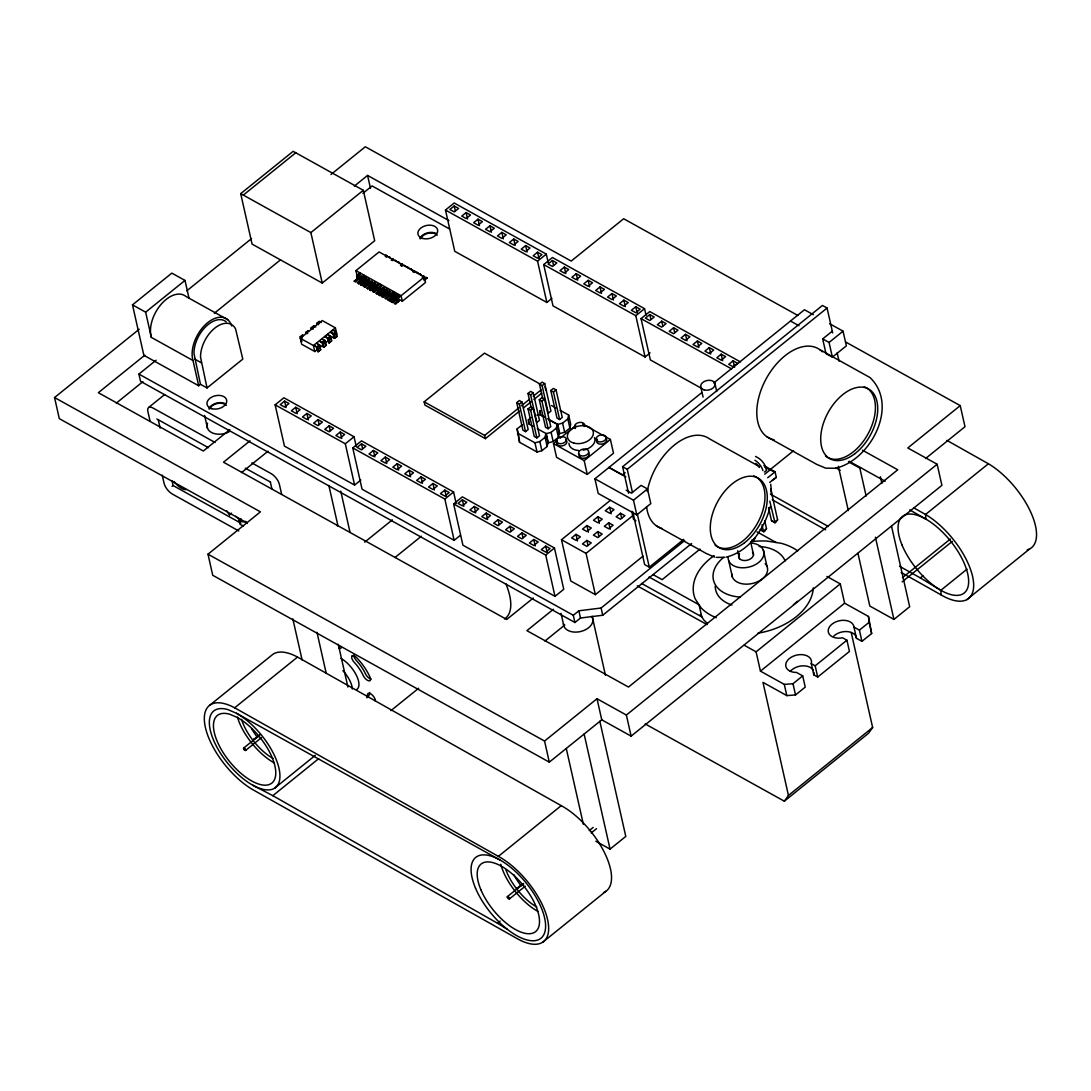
<?xml version="1.0" encoding="UTF-8"?>
<svg xmlns="http://www.w3.org/2000/svg" width="1091" height="1091" viewBox="0 0 1091 1091"><rect width="100%" height="100%" fill="white"/><g stroke="black" fill="none" stroke-linecap="round" stroke-linejoin="round"><path stroke-width="1.5" d="M547.136 446.478L545.064 437.3L545.882 433.454L547.941 442.619L547.136 446.478L541.886 450.706L537.045 452.001L519.521 442.264L517.107 428.927L522.357 424.699M537.331 428.708L546.264 433.645L548.323 442.823L553.178 441.541L558.415 437.3L556.355 428.136L557.16 424.276L548.609 419.53M558.415 437.3L559.233 433.454L557.16 424.276M547.518 418.739L557.746 424.413L559.806 433.591L564.661 432.309L569.897 428.067L567.838 418.903L568.643 415.044L560.092 410.298M569.897 428.067L570.716 424.222L568.643 415.044M770.205 506.742C764.464 528.726 749.408 551.323 726.197 557.106M645.136 723.906L784.347 801.203L788.452 795.448L872.636 727.506L851.212 632.453M872.636 727.506L868.531 733.275L784.347 801.203M753.772 539.895L755.422 537.768L752.763 540.7L753.772 539.895L751.754 540.14L752.763 540.7M763.864 531.74L760.372 529.571L763.864 531.74L766.523 528.808L764.696 520.666M768.528 507.588L771.473 520.612L774.978 522.78L777.624 519.848L770.655 488.891M240.702 193.653L293.152 151.322L363.317 190.284L374.69 240.729L322.24 283.06L252.076 244.098L240.702 193.653L310.867 232.601L322.24 283.06M243.32 195.098L295.77 152.767M226.273 321.831A25.707 15.451 -61 0 0 205.735 326.673A25.707 15.451 -61 0 0 193.98 353.566L200.471 384.305L198.685 385.75L143.862 355.311L132.488 304.866L171.833 273.118L184.993 280.428L188.893 297.761M198.685 385.75L192.998 360.521L151.335 337.392L145.648 312.162L184.993 280.428M247.412 523.08L59.309 418.644L54.55 397.547L139.184 329.25M186.793 290.833L251.598 238.547M330.941 174.505L365.321 146.767L571.207 261.076L623.657 218.746L797.903 315.49M144.708 355.271L98.326 392.705L203.321 451.006L229.833 429.622M354.357 186.097L367.572 175.433L448.919 220.587M310.867 232.601L363.317 190.284M691.599 543.536L602.737 615.242L580.494 618.024L574.943 622.497L140.548 381.318L138.912 374.09L156.108 360.207M214.327 313.24L280.469 259.863M362.948 193.298L372.058 185.947L449.56 228.974M116.328 403.111L142.826 381.714M148.703 407.434L164.618 394.601M207.045 387.946L242.802 359.103L235.574 328.964A25.707 15.451 -61 0 0 214.709 328.186A25.707 15.451 -61 0 0 200.553 357.221L207.045 387.946L200.471 384.305M357.166 276.132L355.925 270.636L379.082 251.939L424.249 277.019L425.49 282.528L402.334 301.211L356.675 275.832L359.935 273.2M356.852 275.696L357.521 278.669L354.261 281.301L357.466 278.437L358.762 279.16L357.303 278.628L356.621 275.641L359.88 273.009M360.112 274.618L357.943 276.378L358.598 279.337M357.971 276.596L360.153 274.809M361.871 275.6L359.744 277.537L360.589 280.373M354.22 281.11L355.584 282.024L358.789 279.201M361.039 278.26L364.271 275.45M551.855 298.416L546.864 302.452L454.77 251.325L445.469 210.045L454.211 202.994L546.305 254.121L548.159 262.372M361.039 278.3L364.312 275.641M366.249 278.028L364.08 279.787L364.735 282.746L363.439 282.037L362.771 279.051L364.94 277.305M362.812 279.282L365.049 277.441M454.224 205.967L449.847 209.499L454.238 211.927L458.602 208.408L454.224 205.967L455.315 210.822M358.653 283.728L361.83 280.864L360.535 280.142L357.289 282.814L358.653 283.728L361.912 281.11L361.216 278.11M364.108 280.005L366.303 278.219M362.989 279.091L363.658 282.078L360.398 284.71L363.617 281.846L364.912 282.555L361.721 285.433L364.98 282.814L364.285 279.814M369.317 279.732L367.149 281.492L367.803 284.451L366.508 283.742L365.84 280.755L368.008 278.996M391.301 260.217L392.719 260.558M365.88 280.987L368.117 279.146M367.176 281.71L369.372 279.923M300.189 336.805C302.889 333.628 304.43 335.455 300.761 337.46L301.716 341.728L300.189 336.805L302.207 337.924M305.671 332.373C313.744 327.9 301.552 333.805 307.689 333.491M313.717 325.882C315.163 328.705 307.185 329.741 313.717 325.882L315.735 327M319.199 321.45C320.645 324.272 312.667 325.309 319.199 321.45L321.218 322.581M366.058 280.796L366.726 283.783L363.467 286.415L366.685 283.551L367.981 284.26L364.789 287.138L368.049 284.519L367.353 281.519M302.848 335.182L300.761 337.46M305.807 332.796L308.33 330.764M311.29 328.364L313.826 326.332M316.785 323.932L319.308 321.913M371.076 280.701L368.949 282.651L369.794 285.487M300.298 338.265L322.227 320.549L335.387 327.859L336.737 333.819L314.794 351.52L301.634 344.224L300.298 338.265L313.444 345.561L314.794 351.52M370.244 283.374L372.399 281.437M370.244 283.415L372.44 281.628M369.754 285.296L366.549 288.119L367.858 288.842L371.117 286.224L370.422 283.224M375.468 283.142L373.286 284.901L373.94 287.86L372.645 287.151L371.976 284.165L374.145 282.405M372.031 284.396L374.254 282.555M373.327 285.119L375.509 283.333M372.195 284.206L372.877 287.192L369.617 289.824L372.822 286.96L374.118 287.669L370.926 290.547L374.186 287.929L373.49 284.928M379.613 283.974L376.354 286.592L377.009 289.565L375.713 288.842L375.045 285.869L377.213 284.11M375.099 286.101L377.322 284.26M466.116 212.581L461.752 216.1L466.13 218.541L470.507 215.009L466.116 212.581L467.575 219.046M376.395 286.824L379.668 284.165M375.277 285.91L375.945 288.897L372.686 291.529L375.89 288.665L377.186 289.374L373.995 292.252L377.254 289.62L376.572 286.633M378.168 287.806L381.373 284.942M379.45 288.488L381.605 286.551M379.463 288.529L378.113 287.574L378.782 290.547L380.077 291.27L379.436 288.297M378.959 290.411L375.754 293.234L377.063 293.956L380.323 291.324L379.641 288.338M384.673 288.256L382.505 290.001L383.146 292.974L381.85 292.252L381.182 289.279L383.35 287.519M381.236 289.51L383.459 287.669M380.063 291.229L378.768 290.52L380.323 291.324M380.282 291.133L377.063 293.956M313.444 345.561L335.387 327.859M325.05 336.492L327.6 334.432L330.628 336.11L331.65 340.856L329.141 342.888L327.736 338.387L330.259 336.355L330.9 339.192M330.532 332.073L333.082 330L336.11 331.678L337.146 336.437L334.187 338.224L333.232 333.955L336.178 332.169L333.655 334.201L330.628 332.523M382.532 290.233L384.714 288.447M381.414 289.32L382.082 292.306L378.822 294.938L382.027 292.074L383.323 292.783L380.132 295.661L383.391 293.029L382.709 290.042M387.741 289.961L385.573 291.706L386.214 294.679L384.918 293.956L384.25 290.983L386.432 289.224M384.305 291.215L386.528 289.374M319.649 344.961L320.686 349.706L318.163 351.738L317.099 347.02L319.649 344.961L316.635 343.283M325.145 340.528L326.168 345.288L323.645 347.32L322.581 342.601L325.145 340.528L322.227 339.301M329.141 342.888L328.064 338.169L330.628 336.11M334.623 338.469L333.546 333.751L336.11 331.678M385.6 291.938L387.782 290.151M330.696 336.587L328.173 338.619L325.145 336.942M384.482 291.024L385.15 294.011L381.891 296.643L385.096 293.779L386.391 294.488L383.2 297.366L386.459 294.734L385.778 291.747M478.022 219.182L473.658 222.714L478.035 225.141L482.413 221.623L478.022 219.182L479.481 225.66M388.219 295.716L387.319 292.688L389.501 290.929M389.596 291.079L387.373 292.92L387.987 295.661L389.282 296.384L388.641 293.411M388.669 293.643L390.81 291.665M318.163 351.738L320.686 349.706M323.645 347.32L326.168 345.288M328.705 342.656L331.65 340.856M334.187 338.224L337.146 336.437M388.178 295.525L384.959 298.348L386.282 299.07L389.487 296.247L388.164 295.484L389.528 296.438L388.846 293.452M393.878 293.37L391.71 295.115L392.351 298.088L391.055 297.366L390.387 294.393L393.646 291.761M390.442 294.625L393.701 291.952M391.737 295.347L393.919 293.561M390.619 294.434L391.287 297.42L388.028 300.052L391.233 297.188L392.528 297.898L389.351 300.775L392.596 298.143L391.914 295.156M394.983 296.861L395.678 299.848L392.419 302.48L395.597 299.602L394.301 298.879L391.096 301.757L394.356 299.125L393.469 296.097L395.638 294.338M393.51 296.329L396.769 293.656M396.947 295.075L394.778 296.82L395.433 299.793L394.137 299.07L395.678 299.848M394.806 297.052L396.988 295.266M397.847 298.525L398.501 301.498L397.206 300.775L396.538 297.802L398.706 296.043M396.579 298.034L398.815 296.193M402.334 301.211L401.093 295.716L424.249 277.019M397.874 298.757L400.015 296.779M423.676 279.119L425.845 277.359L427.208 278.287L425.845 277.359M423.717 279.31L425.899 277.55M489.927 225.796L485.55 229.315L489.941 231.756L494.305 228.224L489.927 225.796L491.386 232.274M397.383 300.639L394.165 303.462L395.488 304.184L398.692 301.361L397.383 300.584L398.747 301.552L398.051 298.566M424.085 280.537L427.167 278.096M360.848 480.026L354.602 485.072L284.451 446.11L275.137 404.829L283.878 397.779L354.043 436.741L356.28 446.642M284.587 401.093L280.223 404.625L284.601 407.052L288.979 403.52L284.587 401.093L286.047 407.57M501.833 232.397L497.455 235.929L501.846 238.356L506.21 234.838L501.833 232.397L503.292 238.874M250.003 440.819L223.505 462.202L506.729 619.456L533.254 598.045M295.729 407.27L291.365 410.802L295.743 413.244L300.12 409.711L295.729 407.27L297.188 413.748M513.725 239.011L509.361 242.529L513.738 244.97L518.116 241.438L513.725 239.011L515.184 245.489M306.871 413.462L302.493 416.994L306.885 419.421L311.249 415.889L306.871 413.462L308.33 419.94M241.506 472.608L268.004 451.224M525.63 245.611L521.253 249.143L525.644 251.585L530.008 248.052L525.63 245.611L527.089 252.089M318.013 419.64L313.635 423.172L318.026 425.613L322.391 422.081L318.013 419.64L319.104 424.494M537.536 252.226L533.172 255.758L537.549 258.185L541.927 254.667L537.536 252.226L538.995 258.703M329.141 425.831L324.777 429.349L329.155 431.791L333.532 428.258L329.141 425.831L330.246 430.686M546.864 302.452L537.563 261.172L546.305 254.121M226.628 510.656A19.529 8.714 51.1 0 0 229.465 514.816L231.428 513.22M650.086 352.952L645.095 356.989L553.001 305.862L543.7 264.581L552.441 257.531L644.536 308.658L646.022 315.258M552.455 260.504L548.077 264.036L552.469 266.463L556.833 262.945L552.455 260.504L553.546 265.358M340.283 432.009L335.919 435.541L340.297 437.968L344.674 434.45L340.283 432.009L341.742 438.487M243.47 525.821A19.529 8.714 51.1 0 1 240.047 524.348L239.188 520.502L241.152 518.921M549.305 762.145L544.559 741.048L597.009 698.731L601.755 719.828L549.305 762.145L212.731 575.284L207.986 554.187L260.435 511.856L54.55 397.547M354.602 485.072L345.301 443.792L354.043 436.741M564.347 267.118L559.983 270.636L564.361 273.077L568.738 269.545L564.347 267.118L565.806 273.596M460.388 535.299L454.156 540.331L362.062 489.204L352.761 447.924L361.503 440.873L453.583 492L456.188 503.565M361.503 443.86L357.139 447.378L361.516 449.819L365.894 446.287L361.503 443.86L362.607 448.715M576.253 273.718L571.875 277.25L576.266 279.691L580.63 276.159L576.253 273.718L577.712 280.196M519.493 411.13L485.4 438.65L424.876 405.047L424.154 401.843L484.472 353.157L540.563 384.305M373.408 450.46L369.044 453.992L373.422 456.433L377.8 452.901L373.408 450.46L374.868 456.938M588.158 280.332L583.78 283.865L588.172 286.292L592.536 282.76L588.158 280.332L589.617 286.81M385.314 457.074L380.936 460.607L385.328 463.034L389.692 459.502L385.314 457.074L386.773 463.552M600.05 286.933L595.686 290.465L600.064 292.906L604.441 289.374L600.05 286.933L601.509 293.411M397.206 463.675L392.842 467.207L397.233 469.648L401.597 466.116L397.206 463.675L398.665 470.153M611.956 293.547L607.578 297.079L611.969 299.507L616.347 295.975L611.956 293.547L613.415 300.025M409.111 470.289L404.747 473.821L409.125 476.249L413.503 472.717L409.111 470.289L410.571 476.767M623.861 300.148L619.483 303.68L623.875 306.121L628.239 302.589L623.861 300.148L625.32 306.626M421.017 476.89L416.639 480.422L421.031 482.863L425.395 479.331L421.017 476.89L422.476 483.368M528.003 393.483L530.621 391.369L533.254 392.828L539.459 420.349L536.827 422.462L530.635 394.942L528.003 393.483L531.276 408.048M539.486 384.25L542.104 382.136L544.736 383.596L550.941 411.116L548.309 413.23L542.118 385.709L539.486 384.25L542.773 398.815M516.711 402.661L519.343 400.547L521.975 402.006L528.167 429.527L525.548 431.641L522.916 430.181L516.711 402.661L519.343 404.12L525.548 431.641M635.767 306.762L631.403 310.294L635.78 312.735L640.158 309.203L635.767 306.762L637.226 313.24M519.343 404.12L521.975 402.006M530.635 394.942L533.254 392.828M542.118 385.709L544.736 383.596M485.4 438.65L484.677 435.432L518.77 407.925M521.389 405.811L529.258 399.456M533.185 396.278L541.054 389.937M645.095 356.989L635.794 315.708L644.536 308.658M523.421 407.966L531.29 401.611M533.908 399.497L541.777 393.142M432.922 483.504L428.545 487.036L432.936 489.464L437.3 485.945L432.922 483.504L434.382 489.982M528.03 408.934L530.649 406.82L533.281 408.279L539.486 435.8L536.867 437.914L534.235 436.455L528.03 408.934L530.662 410.407L536.867 437.914M539.309 399.77L541.941 397.642L544.573 399.115L550.764 426.622L548.146 428.749L545.514 427.277L539.309 399.77L541.941 401.229L548.146 428.749M550.791 390.537L553.423 388.423L556.055 389.882L562.247 417.403L559.628 419.517L556.996 418.058L550.791 390.537L553.423 391.996L559.628 419.517M702.331 388.778L650.359 359.907L641.044 318.627L649.786 311.576L740.394 361.885M364.694 542.159L392.324 519.861M541.941 401.229L544.573 399.115M553.423 391.996L556.055 389.882M530.662 410.407L533.281 408.279M649.8 314.563L645.422 318.081L649.813 320.522L654.191 316.99L649.8 314.563L650.891 319.418M533.117 426.349L528.74 423.922L528.399 419.749L531.017 417.635M444.828 490.118L440.45 493.65L444.842 496.078L449.206 492.546L444.828 490.118L446.287 496.596M661.705 321.163L657.327 324.695L661.719 327.123L666.083 323.604L661.705 321.163L662.796 326.018M454.156 540.331L444.842 499.064L453.583 492M453.624 503.933L462.366 496.869L554.446 548.009L563.747 589.276L555.005 596.341L462.925 545.2L453.624 503.933L545.705 555.06L555.005 596.341M673.597 327.777L669.233 331.296L673.611 333.737L677.988 330.205L673.597 327.777L674.702 332.632M462.366 499.855L458.002 503.387L462.379 505.815L466.757 502.296L462.366 499.855L463.825 506.333M209.963 705.072L272.818 654.355A56.187 25.093 51.1 0 1 297.529 657.068L561.224 805.649A56.187 25.093 51.1 0 1 604.714 853.08A56.187 25.093 51.1 0 1 603.555 892.547M394.942 557.542L421.358 536.226M546.264 433.645L551.105 432.363L556.355 428.136M557.746 424.413L562.588 423.131L567.838 418.903M517.448 433.1L534.972 442.823L539.827 441.541L545.064 437.3M685.503 334.378L681.139 337.91L685.516 340.337L689.894 336.819L685.503 334.378L686.962 340.856M474.271 506.469L469.894 509.988L474.285 512.429L478.649 508.897L474.271 506.469L475.731 512.934M582.621 424.044L610.401 439.468L613.497 453.229L587.272 474.394L556.574 457.347L553.478 443.587L557.419 440.409M560.038 438.296L575.775 425.599M234.66 707.8L498.369 856.367A56.187 25.093 51.1 0 1 547.423 918.854A56.187 25.093 51.1 0 1 518.334 939.269L254.626 790.702A56.187 25.093 51.1 0 1 205.572 728.229A56.187 25.093 51.1 0 1 234.66 707.8L297.529 657.068M697.408 340.992L693.03 344.511L697.422 346.952L701.786 343.42L697.408 340.992L698.867 347.47M486.163 513.07L481.799 516.602L486.191 519.03L490.555 515.511L486.163 513.07L487.622 519.548M709.3 347.593L704.936 351.125L709.314 353.566L713.691 350.034L709.3 347.593L710.759 354.07M498.069 519.684L493.705 523.203L498.082 525.644L502.46 522.112L498.069 519.684L499.16 524.539M587.272 474.394L584.176 460.634L610.401 439.468M721.206 354.207L716.842 357.739L721.219 360.166L725.597 356.634L721.206 354.207L722.665 360.685M509.974 526.285L505.597 529.817L509.988 532.244L514.352 528.726L509.974 526.285L511.065 531.14M259.794 734.911L252.744 740.066L258.458 736.507M243.648 748.099L259.481 735.32M245.652 750.403L261.485 737.625M733.111 360.821L728.747 364.339L733.138 366.781L737.502 363.248L733.111 360.821L734.57 367.299M521.88 532.899L517.502 536.417L521.893 538.859L526.257 535.326L521.88 532.899L522.971 537.754M626.152 490.186L631.484 493.146L641.099 485.386L647.481 488.932L650.795 503.606L636.803 514.884L598.209 493.459L594.909 478.785L701.758 392.624M713.678 383.009L804.462 309.749L813.368 314.699M628.58 493.268L622.593 466.73L822.437 305.466L827.073 308.044L832.678 332.919M533.772 539.5L529.408 543.032L533.785 545.459L538.163 541.941L533.772 539.5L535.231 545.977M632.466 492.518L627.243 469.307L827.073 308.044M625.17 472.744L622.525 474.871L609.078 467.412M545.691 546.114L541.313 549.646L545.705 552.073L550.069 548.555L545.691 546.114L547.15 552.591M643.035 556.165L595.359 594.65L570.798 581.012L561.497 539.731L610.333 500.333M545.705 555.06L554.446 548.009M575.98 534.372L571.616 537.904L576.007 540.345L580.371 536.813L575.98 534.372L577.48 540.986M586.917 525.562L582.539 529.094L586.931 531.522L591.295 527.989L586.917 525.562L588.404 532.163M597.841 516.739L593.477 520.271L597.854 522.698L602.232 519.18L597.841 516.739L599.327 523.353M609.637 507.22L605.273 510.752L609.651 513.179L614.028 509.661L609.637 507.22L611.137 513.82M829.692 323.754L843.057 331.173L846.357 345.847L832.378 357.139L825.982 353.593L822.682 338.919L832.297 331.159M274.659 788.152L315.258 755.381M636.803 514.884L633.489 500.21L647.481 488.932M832.378 357.139L829.065 342.465L843.057 331.173M586.863 540.413L582.485 543.945L586.876 546.373L591.24 542.854L586.863 540.413L587.981 545.364M597.786 531.603L593.409 535.122L597.8 537.563L602.177 534.031L597.786 531.603L598.904 536.554M608.71 522.78L604.346 526.312L608.723 528.74L613.101 525.207L608.71 522.78L610.196 529.38M620.52 513.261L616.142 516.779L620.534 519.221L624.898 515.688L620.52 513.261L621.625 518.211M252.744 785.179L272.832 795.666L318.667 758.681M390.919 710.636L418.658 688.257M595.359 594.65L586.058 553.369L633.571 515.034M553.423 609.255L526.898 630.653L628.484 687.057L897.743 469.785L862.408 450.174M574.943 622.497L573.307 615.269L578.857 610.796L601.1 608.014L684.657 540.591M544.914 641.058L564.811 624.993M764.436 472.062L766.482 470.412L765.746 467.303A9.41 4.2 51.1 0 0 758.75 458.247L755.558 456.433M632.685 511.502L644.645 564.579L649.295 567.156L683.702 539.39M769.728 469.976L793.539 450.747M764.736 474.203L769.973 469.976L775.074 471.83L776.315 477.367L769.687 482.427M700.013 549.1L662.142 579.648L653.304 574.739M762.854 531.181L764.873 530.935M766.523 528.808L763.455 531.29L761.982 524.771M777.624 519.848L774.555 522.33L771.473 520.612M866.145 496.05L859.831 468.08L860.485 467.562M845.552 341.947L960.23 405.62L907.78 447.951L937.155 464.248L941.901 485.345L631.13 736.139L601.755 719.828M925.645 458.465L964.99 426.717L960.23 405.62M631.13 736.139L626.37 715.041L937.155 464.248M498.369 856.367L561.224 805.649M1027.19 549.905A56.187 25.093 51.1 0 0 1030.9 512.497A56.187 25.093 51.1 0 0 988.391 463.757L925.536 514.475L925.877 519.125L909.73 509.906M840.275 583.89L844.625 603.2L868.477 616.456L871.654 633.516L861.931 641.344L859.408 630.134L853.967 627.107A13.078 8.66 -12.7 0 0 840.07 620.615A13.078 8.66 -12.7 0 0 828.26 631.675A13.078 8.66 -12.7 0 0 842.566 637.785L846.93 640.199L849.453 651.422L817.718 677.034L815.182 665.81L811.268 663.642A13.078 8.66 -12.7 0 0 800.971 654.6A13.078 8.66 -12.7 0 0 785.915 663.573A13.078 8.66 -12.7 0 0 796.512 672.451L802.703 675.888L792.993 683.73L784.293 684.384L760.441 671.142L756.09 651.832L840.275 583.89L826.91 576.471M760.441 671.142L844.625 603.2M523.53 883.465L516.493 888.633L523.625 884.174M507.383 896.652L523.23 883.874M589.208 830.633L593.177 827.428M902.434 577.698L950.343 539.036M902.175 581.83L952.334 541.354M509.388 898.957L525.235 886.178M591.213 832.938L596.504 828.669M899.557 566.297L920.34 577.916L922.959 575.803M815.182 665.81L846.93 640.199M859.408 630.134L869.118 622.293L868.477 616.456M272.832 795.666L497.455 923.204L500.073 921.09M788.452 795.448L762.964 682.352L786.816 695.608L795.516 694.94L805.226 687.112L802.703 675.888M857.962 553.396L869.827 606.037L893.938 619.429L909.676 606.732L891.511 526.121M595.863 841.256L610.046 849.125L625.784 836.429L599.832 721.274M913.685 507.806L925.536 514.475A56.187 25.093 51.1 0 1 972.913 577.985A56.187 25.093 51.1 0 1 941.165 594.95L940.837 590.299L967.021 569.161M966.858 599.627L1029.713 548.896M543.045 941.997L605.9 891.279M767.669 477.776L775.074 471.83L763.932 465.612M772.305 480.313L776.315 477.367M172.037 486.313L173.101 485.563L240.934 523.216M229.465 514.816L231.442 513.534M836.647 467.984C871.245 459.066 899.107 405.184 869.977 377.527L819.832 349.679M245.298 468.175L270.513 482.072M536.854 415.153L540.059 414.785L544.341 417.157M835.174 468.23L825.778 468.175L816.845 464.452L766.7 436.618M716.146 557.365L724.738 557.351M714.537 557.078L706.409 553.573L656.264 525.739M236.542 713.323L227.937 709.614A49.177 21.956 51.1 0 0 223.532 757.74A49.177 21.956 51.1 0 0 279.201 781.729A49.177 21.956 51.1 0 0 236.542 713.323L499.801 859.885M790.47 321.04L798.967 325.745M822.682 338.919L829.065 342.465M445.469 210.045L537.563 261.172M543.7 264.581L635.794 315.708M641.044 318.627L731.652 368.935M849.139 461.261L885.115 481.24M848.484 461.779L859.831 468.08M385.259 256.412L386.582 257.149M400.615 264.936L401.924 265.672M412.889 271.754L414.212 272.491M764.709 467.057L769.973 469.976M400.683 265.14L401.979 265.904M422.162 277.073L423.472 277.823M400.492 265.29L401.788 266.013M759.541 466.648L709.395 438.8A51.018 30.684 -61 0 0 673.27 445.946A51.018 30.684 -61 0 0 647.249 491.482M355.925 270.636L401.093 295.716M356.621 275.641L358.162 276.446M361.23 278.15L359.703 277.346L360.371 280.332L361.666 281.042L361.012 278.082M362.771 279.051L364.299 279.855M365.84 280.755L367.367 281.56M370.435 283.265L368.908 282.46L369.576 285.447L370.872 286.156L370.217 283.196M371.976 284.165L373.504 284.969M375.045 285.869L376.572 286.674M381.182 289.279L382.709 290.083M384.25 290.983L385.778 291.788M387.319 292.688L388.86 293.493M390.387 294.393L391.928 295.197M393.469 296.097L394.997 296.902M396.538 297.802L398.065 298.607M357.289 278.587L358.844 279.405L358.148 276.405M360.357 280.292L361.912 281.11M363.426 281.996L364.98 282.814M366.494 283.701L368.049 284.519M371.117 286.224L369.754 285.256L371.049 285.965L367.858 288.842M372.631 287.11L374.186 287.929M375.699 288.815L377.254 289.62M381.85 292.224L383.391 293.029M384.918 293.915L386.459 294.734M391.055 297.325L392.596 298.143M360.357 284.519L361.721 285.433M363.426 286.224L364.789 287.138M369.563 289.633L370.926 290.547M372.645 291.338L373.995 292.252M378.782 294.734L380.132 295.661M381.85 296.438L383.2 297.366M387.987 299.848L389.351 300.775M391.055 301.552L392.419 302.48M774.965 521.416L775.974 521.975M551.541 405.552L555.824 407.925M757.086 531.903L776.206 542.513M543.141 416.312L540.222 414.689L539.881 410.516L540.563 413.571M622.593 466.73L627.243 469.307M608.887 467.507L625.866 476.931M553.478 443.587L584.176 460.634M334.201 331.009L336.219 332.128M316.649 323.522L318.654 324.641M331.541 332.632L333.546 333.751M594.909 478.785L633.489 500.21M328.718 335.442L330.723 336.56M311.167 327.955L313.172 329.073M326.045 337.051L328.064 338.169M323.222 339.86L325.241 340.978L322.677 343.051L319.663 341.374M833.742 636.053A13.078 8.66 -12.7 0 1 847.652 631.621A13.078 8.66 -12.7 0 1 856.49 638.33L861.931 641.344M320.563 341.483L322.581 342.601M424.154 401.843L484.677 435.432M635.876 520.693L633.557 519.411L631.73 511.311M317.74 344.292L319.758 345.411L317.195 347.47L314.181 345.792M315.081 345.902L317.099 347.02M227.692 319.649L186.029 296.52A28.311 17.02 -61 0 0 160.909 304.553A28.311 17.02 -61 0 0 151.335 337.392M649.063 577.003L699.058 604.769L701.786 616.892L641.508 583.412M811.268 663.642L813.804 674.865L817.718 677.034M561.497 539.731L586.058 553.369M132.488 304.866L145.648 312.162M637.28 585.867L707.077 624.625M744.212 645.231L756.09 651.832M194.798 359.144L201.385 362.798M275.137 404.829L345.301 443.792M352.761 447.924L444.842 499.064M138.912 374.09L573.307 615.269M214.982 442.441L152.999 408.02A9.642 4.309 51.1 0 0 147.844 411.321L150.067 421.14M251.885 462.925L271.073 473.576A9.642 4.309 51.1 0 1 279.391 484.363L281.614 494.182M156.872 418.971L208.436 447.705M597.009 698.731L626.37 715.041M238.806 530.962L172.392 494.087A9.642 4.309 51.1 0 1 164.073 483.299L162.232 475.117M207.986 554.187L544.559 741.048M770.41 494.114L828.301 526.476M946.92 440.382L988.391 463.757M772.278 499.787L825.614 529.844M901.166 572.407L941.165 594.95M835.774 467.766L840.22 470.289M920.34 577.916L940.837 590.299M754.904 460.252L755.681 460.729A9.41 4.2 51.1 0 1 762.664 469.785L762.895 470.603M497.455 923.204L507.22 929.259M774.978 522.78L769.782 501.151M247.139 523.448L245.543 521.362A14.265 6.369 51.1 0 1 239.188 520.502M700.258 614.574L703.859 620.015A59.5 39.426 -12.7 0 0 707.473 623.302M880.396 476.767L881.869 483.354M837.165 352.816L839.034 361.121M875.405 537.181L893.938 619.429M838.311 466.212L848.321 510.629M869.118 622.293L871.654 633.516M853.967 627.107L856.49 638.33M763.318 550.069L767 566.434M792.993 683.73L795.516 694.94M784.293 684.384L786.816 695.608M714.891 383.268L716.746 391.519M750.622 541.845L753.608 555.06M700.858 387.237L703.081 397.151M737.707 550.778L739.562 559.028M728.693 560.706L732.388 577.071M637.335 514.079L649.295 567.156M562.588 423.131L564.661 432.309M601.1 608.014L602.737 615.242M544.995 386.76L545.718 389.978M551.105 432.363L553.178 441.541M592.14 616.183L605.437 675.193M578.857 610.796L580.494 618.024M539.827 441.541L541.886 450.706M534.972 442.823L537.045 452.001M528.399 419.749L529.421 424.331M561.033 613.347L563.952 626.289M517.107 428.927L518.825 436.564M584.108 733.97L610.046 849.125M566.284 748.549L583.344 824.223M396.756 297.843L397.424 300.83M367.572 175.433L370.504 188.416M378.345 287.615L379.013 290.601M335.742 331.923L336.383 334.773M325.418 343.624L324.777 340.774L322.254 342.819L323.222 347.074M319.936 348.056L319.295 345.206L316.772 347.238L317.726 351.507M340.747 491.114L350.061 532.463M328.855 485.427L337.692 524.648A11.06 4.937 51.1 0 1 337.446 525.944M338.265 644.276L347.906 687.044M316.976 632.289L326.236 673.42M270.363 482.099L271.85 488.659M292.852 618.897L302.125 660.028M204.603 415.453L207.522 428.395M158.29 419.871L160.145 428.081M171.996 480.64L173.101 485.563M770.737 484.24L771.719 495.069M519.18 438.105L519.521 442.264M186.111 489.641A13.951 6.232 51.1 0 1 173.974 481.486M239.365 519.507A19.529 8.714 51.1 0 1 235.751 516.261M813.3 587.858A59.5 39.426 -12.7 0 1 757.781 633.216M797.33 601.264A59.5 39.426 -12.7 0 1 793.471 604.646M716.255 617.724A59.5 39.426 -12.7 0 1 701.118 607.892L695.24 598.986A59.5 39.426 -12.7 0 1 714.1 555.66M751.808 541.6A59.5 39.426 -12.7 0 1 767 541.068L781.17 543.291A59.5 39.426 -12.7 0 1 797.726 550.914M731.979 605.014A37.189 24.643 -12.7 0 1 715.219 586.14M752.49 552.032A7.596 5.032 -12.7 0 1 746.026 560.488A7.596 5.032 -12.7 0 1 739.521 553.655M750.622 543.018A18.179 12.042 -12.7 0 1 763.673 555.305A18.179 12.042 -12.7 0 1 744.471 567.743A18.179 12.042 -12.7 0 1 728.079 557.624M765.2 563.706A18.179 12.042 -12.7 0 1 754.358 582.962A18.179 12.042 -12.7 0 1 731.761 573.989M740.257 597.063A37.189 24.643 -12.7 0 1 723.715 557.324M759.131 546.441A37.189 24.643 -12.7 0 1 785.111 560.869M814.009 672.533A13.078 8.66 -12.7 0 1 813.804 674.865M790.279 671.36A13.078 8.66 -12.7 0 1 802.662 665.837A13.078 8.66 -12.7 0 1 813.327 670.365M774.092 439.782A51.018 30.684 -61 0 1 766.223 378.672A51.018 30.684 -61 0 1 822.3 351.793M662.06 528.521A51.018 30.684 -61 0 1 646.581 506.592M753.758 475.894A39.862 23.961 -61 0 1 757.345 523.462A39.862 23.961 -61 0 1 715.082 545.159M864.195 386.773A39.862 23.961 -61 0 1 867.795 434.327A39.862 23.961 -61 0 1 825.519 456.038M755.531 463.416A4.978 2.223 51.1 0 1 758.613 466.375M758.954 466.921A4.978 2.223 51.1 0 1 759.254 467.453M537.918 911.449A43.422 19.393 51.1 0 1 500.783 864.277M536.786 907.016A37.462 16.733 51.1 0 1 505.829 869.486M520.68 885.251A37.462 16.733 51.1 0 1 513.752 874.559M274.182 762.895A43.422 19.393 51.1 0 1 237.429 717.155M273.036 758.45A37.462 16.733 51.1 0 1 241.588 719.405M256.93 736.684A37.462 16.733 51.1 0 1 251.53 728.706M505.788 583.63A58.382 26.075 51.1 0 1 504.519 618.979M340.951 658.418A20.402 9.11 51.1 0 1 356.198 674.934A20.402 9.11 51.1 0 1 356.771 689.457M375.345 701.268A5.496 2.455 51.1 0 0 372.086 694.872A5.496 2.455 51.1 0 0 367.572 694.258A24.848 11.101 51.1 0 1 367.067 696.535M341.142 646.486A4.705 2.1 51.1 0 1 338.633 648.095M369.754 692.499A24.848 11.101 51.1 0 1 366.712 697.749M353.893 654.9A5.496 2.455 51.1 0 0 356.171 660.287A24.848 11.101 51.1 0 1 365.621 674.143A5.496 2.455 51.1 0 0 371.117 679.107M342.874 670.61A20.402 9.11 51.1 0 1 352.379 688.994M208.899 408.907A10.037 6.655 -12.7 0 1 225.469 403.82M419.844 238.684A10.037 6.655 -12.7 0 1 436.414 233.597M565.724 439.755A5.169 3.423 -12.7 0 1 562.751 445.796A5.169 3.423 -12.7 0 1 557.024 441.923M606.269 438.609A5.169 3.423 -12.7 0 1 601.25 444.187A5.169 3.423 -12.7 0 1 597.459 439.223M588.772 452.71A5.169 3.423 -12.7 0 1 584.421 458.22A5.169 3.423 -12.7 0 1 579.348 454.211M594.459 437.573A13.187 8.728 -12.7 0 1 583.235 450.174M578.735 450.501A13.187 8.728 -12.7 0 1 568.943 443.246M574.998 428.518A5.169 3.423 -12.7 0 1 575.271 427.604M583.958 425.435A5.169 3.423 -12.7 0 1 584.694 426.104M574.957 427.931A5.169 3.423 -12.7 0 1 579.307 422.435A5.169 3.423 -12.7 0 1 584.367 426.445M192.998 360.521A28.311 17.02 -61 0 1 206.376 323.768A28.311 17.02 -61 0 1 231.687 325.977M592.413 617.547A14.947 9.901 -12.7 0 1 580.126 631.634A14.947 9.901 -12.7 0 1 563.447 623.752M209.731 408.961A9.164 6.069 -12.7 0 1 217.286 403.506A9.164 6.069 -12.7 0 1 226.301 405.402M229.151 431.791A14.947 9.901 -12.7 0 1 212.8 433.1A14.947 9.901 -12.7 0 1 207.508 423.199M420.676 238.738A9.164 6.069 -12.7 0 1 428.218 233.283A9.164 6.069 -12.7 0 1 437.246 235.179M237.456 717.537L229.846 714.264A43.422 19.393 51.1 0 0 225.96 756.759A43.422 19.393 51.1 0 0 275.123 777.938A43.422 19.393 51.1 0 0 237.456 717.537M387.264 255.935L385.941 255.212L387.264 255.935M390.333 257.64L389.01 256.917L390.333 257.64M393.401 259.344L392.078 258.622L393.401 259.344M396.469 261.049L395.16 260.313L396.469 261.049M399.538 262.754L398.229 262.017L399.538 262.754M402.606 264.458L401.297 263.722L402.606 264.458M405.675 266.163L404.366 265.427L405.675 266.163M408.743 267.868L407.434 267.131L408.743 267.868M411.812 269.572L410.502 268.836L411.812 269.572M414.894 271.277L413.571 270.541L414.894 271.277M417.962 272.982L416.639 272.245L417.962 272.982M421.031 274.687L419.708 273.95L421.031 274.687M424.099 276.391L422.776 275.655L424.099 276.391M704.063 389.896A7.31 4.841 -12.7 0 0 715.069 384.523A7.31 4.841 -12.7 0 0 704.472 381.345A7.31 4.841 -12.7 0 0 704.063 389.896M744.43 542.813A39.862 23.961 -61 0 0 760.182 479.495A39.862 23.961 -61 0 0 711.755 516.616A39.862 23.961 -61 0 0 744.43 542.813M854.88 453.692A39.862 23.961 -61 0 0 870.618 390.373A39.862 23.961 -61 0 0 822.191 427.481A39.862 23.961 -61 0 0 854.88 453.692M475.526 888.183A51.932 23.184 51.1 0 0 540.045 938.887A51.932 23.184 51.1 0 0 509.483 866.39A51.932 23.184 51.1 0 0 475.526 888.183M480.899 889.765A43.422 19.393 51.1 0 0 534.849 932.164A43.422 19.393 51.1 0 0 509.292 871.532A43.422 19.393 51.1 0 0 480.899 889.765M507.37 897.361A1.527 0.682 51.1 0 0 509.238 899.052A1.527 0.682 51.1 0 0 508.57 897.007A1.527 0.682 51.1 0 0 507.37 897.361M243.62 748.808A1.527 0.682 51.1 0 0 245.502 750.499A1.527 0.682 51.1 0 0 244.82 748.44A1.527 0.682 51.1 0 0 243.62 748.808M901.971 544.873A49.177 21.956 51.1 0 0 963.026 593.818A49.177 21.956 51.1 0 0 935.055 525.439A49.177 21.956 51.1 0 0 901.971 544.873M352.011 656.032A5.496 2.455 51.1 0 0 353.989 662.046A24.848 11.101 51.1 0 1 363.426 675.915A5.496 2.455 51.1 0 0 368.935 680.866A5.496 2.455 51.1 0 0 369.835 676.775A33.166 14.81 51.1 0 0 357.221 658.282A5.496 2.455 51.1 0 0 352.011 656.032M211.913 408.702A10.037 6.655 -12.7 0 0 226.751 400.997A10.037 6.655 -12.7 0 0 211.886 397.015A10.037 6.655 -12.7 0 0 211.913 408.702M422.844 238.479A10.037 6.655 -12.7 0 0 437.696 230.774A10.037 6.655 -12.7 0 0 422.817 226.792A10.037 6.655 -12.7 0 0 422.844 238.479M558.415 443.41A5.169 3.423 -12.7 0 0 566.406 439.85A5.169 3.423 -12.7 0 0 559.124 437.327A5.169 3.423 -12.7 0 0 558.415 443.41M598.236 441.596A5.169 3.423 -12.7 0 0 606.228 438.036A5.169 3.423 -12.7 0 0 598.945 435.514A5.169 3.423 -12.7 0 0 598.236 441.596M580.739 455.697A5.169 3.423 -12.7 0 0 588.731 452.138A5.169 3.423 -12.7 0 0 581.448 449.615A5.169 3.423 -12.7 0 0 580.739 455.697M574.03 443.164A13.187 8.728 -12.7 0 0 593.395 432.922A13.187 8.728 -12.7 0 0 573.743 427.863A13.187 8.728 -12.7 0 0 574.03 443.164"/></g></svg>
